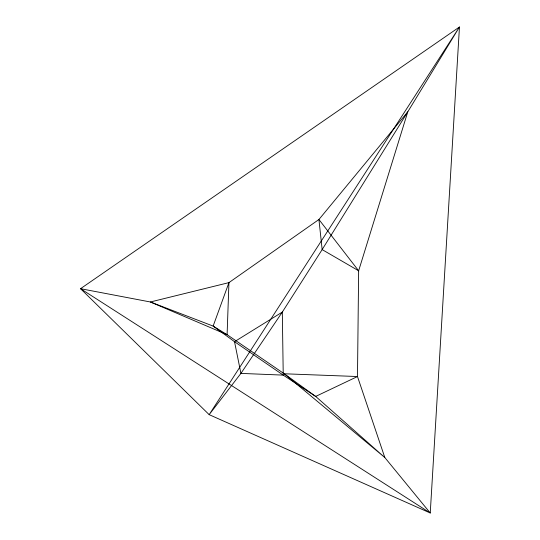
<?xml version="1.0" encoding="UTF-8"?>
<svg xmlns="http://www.w3.org/2000/svg" width="540" height="540" viewBox="0 0 540 540"><rect width="100%" height="100%" fill="white"/><g stroke="black" fill="none" stroke-linecap="round" stroke-linejoin="round"><path stroke-width="0.81" d="M358.641 270.783L357.487 376.535L384.811 457.529L430.245 513L459.459 27L80.541 288.691L209.162 414.652L430.245 513L80.541 288.691L150.39 301.982L213.138 326.086L227.097 334.685L284.243 373.775L315.684 396.428L384.811 457.529L284.243 373.775L357.487 376.535L315.684 396.428L283.237 375.118L234.529 341.692L213.138 326.086L228.94 282.623L318.931 219.503L407.801 111.787L459.459 27L209.162 414.652L240.914 373.397L282.312 312.086L322.151 249.595L407.801 111.787L358.641 270.783L322.151 249.595L318.931 219.503L358.641 270.783M228.94 282.623L227.097 334.685L150.39 301.982L228.94 282.623M282.312 312.086L234.529 341.692L240.914 373.397L283.237 375.118L282.312 312.086"/></g></svg>
